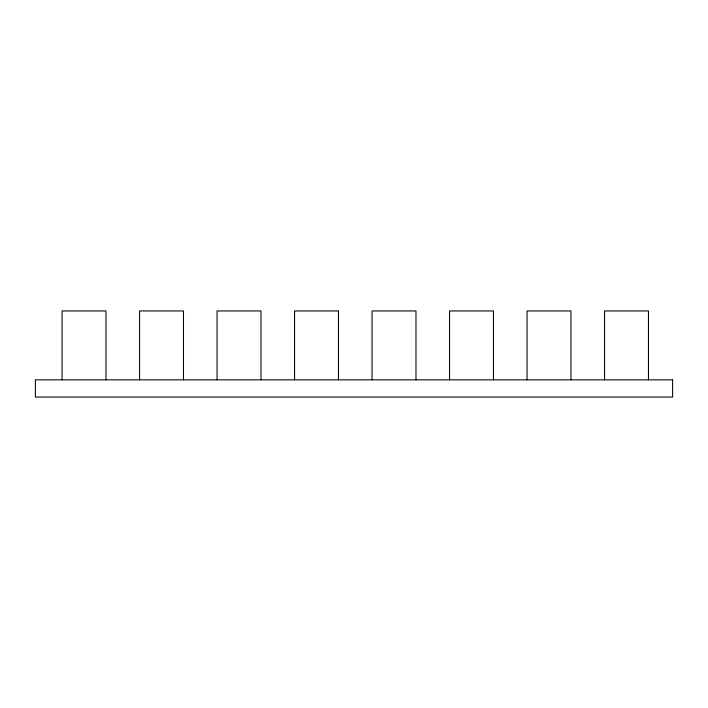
<?xml version="1.0" encoding="UTF-8"?>
<svg xmlns="http://www.w3.org/2000/svg" width="708" height="708" viewBox="0 0 708 708"><rect width="100%" height="100%" fill="white"/><g stroke="black" fill="none" stroke-linecap="round" stroke-linejoin="round"><path stroke-width="1.06" d="M648.466 379.833L648.466 310.945L604.552 310.945L604.552 379.833M570.967 379.833L570.967 310.945L527.053 310.945L527.053 379.833M493.476 379.833L493.476 310.945L449.553 310.945L449.553 379.833M415.977 379.833L415.977 310.945L372.063 310.945L372.063 379.833M338.477 379.833L338.477 310.945L294.563 310.945L294.563 379.833M260.978 379.833L260.978 310.945L217.064 310.945L217.064 379.833M183.487 379.833L183.487 310.945L139.564 310.945L139.564 379.833M105.988 379.833L105.988 310.945L62.074 310.945L62.074 379.833M672.6 379.833L35.4 379.833L35.4 397.055L672.6 397.055L672.6 379.833"/></g></svg>
